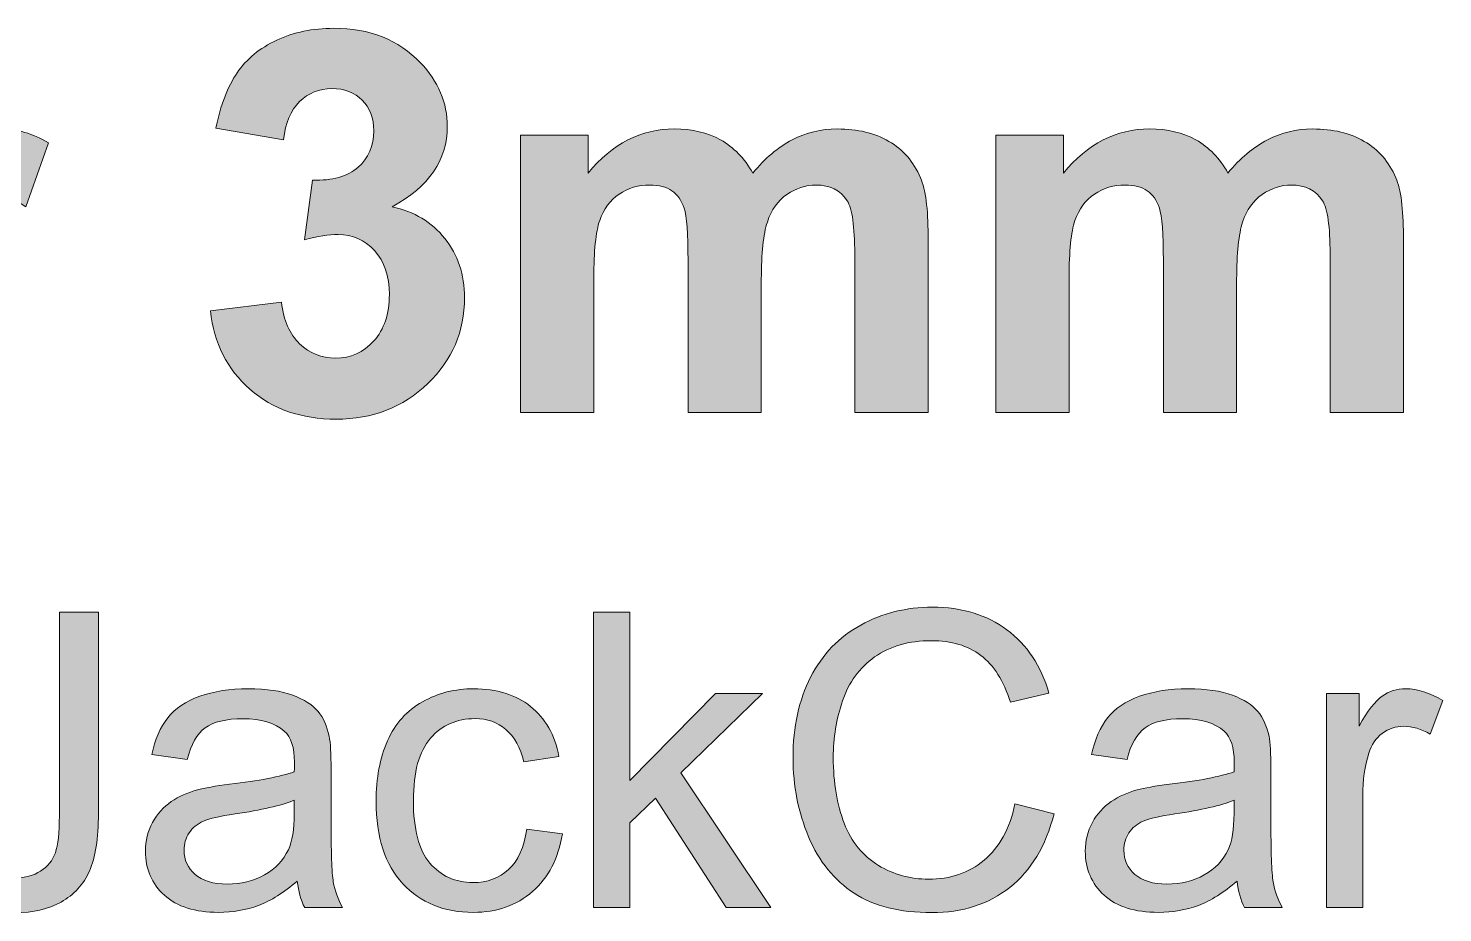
# Model space of a CAD drawing. Header units: inches. Extents: x 1117 to 1992, y -2324 to -585.
# Drawn here: x 1596.08 to 1620.08, y -1680.95 to -1665.94 of the extents above; entities that cross this region are included whole.
import ezdxf

# ---------------------------------------------------------------- set-up
doc = ezdxf.new("R2010")
doc.units = ezdxf.units.IN
doc.header["$MEASUREMENT"] = 0
doc.layers.add('Layer 1', color=7, linetype='Continuous')

# ---------------------------------------------------------------- blocks, each defined once
blk = doc.blocks.new('block 244')
at = {"layer": 'Layer 1', "true_color": 0x010101}
h = blk.add_hatch(color=18, dxfattribs=at)
h.dxf.hatch_style = 2
edge = h.paths.add_edge_path()
edge.add_spline(control_points=[(1599.171, -1670.737), (1599.171, -1670.737), (1600.376, -1670.591), (1600.376, -1670.591), (1600.414, -1670.898), (1600.518, -1671.133), (1600.686, -1671.295), (1600.855, -1671.458), (1601.059, -1671.539), (1601.297, -1671.539), (1601.554, -1671.539), (1601.77, -1671.441), (1601.946, -1671.246), (1602.121, -1671.051), (1602.209, -1670.789), (1602.209, -1670.458), (1602.209, -1670.145), (1602.125, -1669.897), (1601.957, -1669.714), (1601.788, -1669.531), (1601.583, -1669.44), (1601.341, -1669.44), (1601.182, -1669.44), (1600.991, -1669.471), (1600.769, -1669.533), (1600.769, -1669.533), (1600.907, -1668.519), (1600.907, -1668.519), (1601.243, -1668.528), (1601.501, -1668.455), (1601.678, -1668.3), (1601.855, -1668.145), (1601.944, -1667.939), (1601.944, -1667.682), (1601.944, -1667.463), (1601.879, -1667.29), (1601.749, -1667.16), (1601.619, -1667.03), (1601.446, -1666.965), (1601.231, -1666.965), (1601.018, -1666.965), (1600.837, -1667.039), (1600.686, -1667.186), (1600.535, -1667.334), (1600.444, -1667.549), (1600.412, -1667.833), (1600.412, -1667.833), (1599.265, -1667.638), (1599.265, -1667.638), (1599.344, -1667.246), (1599.464, -1666.931), (1599.625, -1666.697), (1599.786, -1666.462), (1600.011, -1666.278), (1600.298, -1666.144), (1600.586, -1666.009), (1600.909, -1665.942), (1601.266, -1665.942), (1601.877, -1665.942), (1602.367, -1666.137), (1602.736, -1666.527), (1603.04, -1666.845), (1603.192, -1667.206), (1603.192, -1667.607), (1603.192, -1668.177), (1602.881, -1668.631), (1602.258, -1668.971), (1602.631, -1669.051), (1602.927, -1669.23), (1603.15, -1669.508), (1603.373, -1669.785), (1603.485, -1670.12), (1603.485, -1670.513), (1603.485, -1671.084), (1603.277, -1671.569), (1602.861, -1671.971), (1602.443, -1672.372), (1601.926, -1672.574), (1601.306, -1672.574), (1600.718, -1672.574), (1600.231, -1672.405), (1599.843, -1672.066), (1599.457, -1671.726), (1599.232, -1671.283), (1599.171, -1670.737)], knot_values=[0, 0, 0, 0, 1, 1, 1, 2, 2, 2, 3, 3, 3, 4, 4, 4, 5, 5, 5, 6, 6, 6, 7, 7, 7, 8, 8, 8, 9, 9, 9, 10, 10, 10, 11, 11, 11, 12, 12, 12, 13, 13, 13, 14, 14, 14, 15, 15, 15, 16, 16, 16, 17, 17, 17, 18, 18, 18, 19, 19, 19, 20, 20, 20, 21, 21, 21, 22, 22, 22, 23, 23, 23, 24, 24, 24, 25, 25, 25, 26, 26, 26, 27, 27, 27, 28, 28, 28, 28], degree=3, periodic=1)
h = blk.add_hatch(color=18, dxfattribs=at)
h.dxf.hatch_style = 2
edge = h.paths.add_edge_path()
edge.add_spline(control_points=[(1594.622, -1672.46), (1594.622, -1672.46), (1593.378, -1672.46), (1593.378, -1672.46), (1593.378, -1672.46), (1593.378, -1667.757), (1593.378, -1667.757), (1593.378, -1667.757), (1594.534, -1667.757), (1594.534, -1667.757), (1594.534, -1667.757), (1594.534, -1668.426), (1594.534, -1668.426), (1594.732, -1668.109), (1594.909, -1667.902), (1595.067, -1667.801), (1595.225, -1667.701), (1595.405, -1667.65), (1595.606, -1667.65), (1595.889, -1667.65), (1596.162, -1667.728), (1596.424, -1667.885), (1596.424, -1667.885), (1596.039, -1668.97), (1596.039, -1668.97), (1595.829, -1668.834), (1595.635, -1668.767), (1595.454, -1668.767), (1595.281, -1668.767), (1595.133, -1668.815), (1595.011, -1668.91), (1594.89, -1669.006), (1594.796, -1669.18), (1594.726, -1669.431), (1594.656, -1669.682), (1594.622, -1670.208), (1594.622, -1671.008), (1594.622, -1671.008), (1594.622, -1672.46), (1594.622, -1672.46), (1594.622, -1672.46), (1594.622, -1672.46), (1594.622, -1672.46)], knot_values=[0, 0, 0, 0, 1, 1, 1, 2, 2, 2, 3, 3, 3, 4, 4, 4, 5, 5, 5, 6, 6, 6, 7, 7, 7, 8, 8, 8, 9, 9, 9, 10, 10, 10, 11, 11, 11, 12, 12, 12, 13, 13, 13, 14, 14, 14, 14], degree=3, periodic=1)
h = blk.add_hatch(color=18, dxfattribs=at)
h.dxf.hatch_style = 2
edge = h.paths.add_edge_path()
edge.add_spline(control_points=[(1604.433, -1667.756), (1604.433, -1667.756), (1605.58, -1667.756), (1605.58, -1667.756), (1605.58, -1667.756), (1605.58, -1668.398), (1605.58, -1668.398), (1605.991, -1667.9), (1606.479, -1667.65), (1607.046, -1667.65), (1607.348, -1667.65), (1607.609, -1667.712), (1607.83, -1667.835), (1608.052, -1667.96), (1608.234, -1668.147), (1608.375, -1668.398), (1608.582, -1668.147), (1608.805, -1667.96), (1609.044, -1667.835), (1609.283, -1667.711), (1609.538, -1667.65), (1609.81, -1667.65), (1610.155, -1667.65), (1610.447, -1667.72), (1610.687, -1667.86), (1610.926, -1668), (1611.105, -1668.206), (1611.223, -1668.478), (1611.308, -1668.679), (1611.351, -1669.003), (1611.351, -1669.453), (1611.351, -1669.453), (1611.351, -1672.459), (1611.351, -1672.459), (1611.351, -1672.459), (1610.106, -1672.459), (1610.106, -1672.459), (1610.106, -1672.459), (1610.106, -1669.771), (1610.106, -1669.771), (1610.106, -1669.305), (1610.063, -1669.003), (1609.978, -1668.867), (1609.864, -1668.69), (1609.686, -1668.602), (1609.447, -1668.602), (1609.273, -1668.602), (1609.109, -1668.655), (1608.955, -1668.761), (1608.801, -1668.867), (1608.691, -1669.023), (1608.623, -1669.229), (1608.556, -1669.434), (1608.521, -1669.758), (1608.521, -1670.201), (1608.521, -1670.201), (1608.521, -1672.459), (1608.521, -1672.459), (1608.521, -1672.459), (1607.277, -1672.459), (1607.277, -1672.459), (1607.277, -1672.459), (1607.277, -1669.881), (1607.277, -1669.881), (1607.277, -1669.424), (1607.255, -1669.128), (1607.211, -1668.995), (1607.167, -1668.862), (1607.099, -1668.764), (1607.005, -1668.698), (1606.912, -1668.633), (1606.785, -1668.601), (1606.627, -1668.601), (1606.435, -1668.601), (1606.262, -1668.653), (1606.108, -1668.756), (1605.955, -1668.859), (1605.844, -1669.009), (1605.778, -1669.204), (1605.712, -1669.399), (1605.678, -1669.722), (1605.678, -1670.174), (1605.678, -1670.174), (1605.678, -1672.459), (1605.678, -1672.459), (1605.678, -1672.459), (1604.434, -1672.459), (1604.434, -1672.459), (1604.434, -1672.459), (1604.433, -1667.756), (1604.433, -1667.756), (1604.433, -1667.756), (1604.433, -1667.756), (1604.433, -1667.756)], knot_values=[0, 0, 0, 0, 1, 1, 1, 2, 2, 2, 3, 3, 3, 4, 4, 4, 5, 5, 5, 6, 6, 6, 7, 7, 7, 8, 8, 8, 9, 9, 9, 10, 10, 10, 11, 11, 11, 12, 12, 12, 13, 13, 13, 14, 14, 14, 15, 15, 15, 16, 16, 16, 17, 17, 17, 18, 18, 18, 19, 19, 19, 20, 20, 20, 21, 21, 21, 22, 22, 22, 23, 23, 23, 24, 24, 24, 25, 25, 25, 26, 26, 26, 27, 27, 27, 28, 28, 28, 29, 29, 29, 30, 30, 30, 31, 31, 31, 31], degree=3, periodic=1)
h = blk.add_hatch(color=18, dxfattribs=at)
h.dxf.hatch_style = 2
edge = h.paths.add_edge_path()
edge.add_spline(control_points=[(1612.499, -1667.756), (1612.499, -1667.756), (1613.646, -1667.756), (1613.646, -1667.756), (1613.646, -1667.756), (1613.646, -1668.398), (1613.646, -1668.398), (1614.056, -1667.9), (1614.545, -1667.65), (1615.112, -1667.65), (1615.413, -1667.65), (1615.674, -1667.712), (1615.896, -1667.835), (1616.117, -1667.96), (1616.299, -1668.147), (1616.44, -1668.398), (1616.647, -1668.147), (1616.87, -1667.96), (1617.109, -1667.835), (1617.349, -1667.711), (1617.604, -1667.65), (1617.876, -1667.65), (1618.221, -1667.65), (1618.514, -1667.72), (1618.752, -1667.86), (1618.991, -1668), (1619.171, -1668.206), (1619.289, -1668.478), (1619.375, -1668.679), (1619.416, -1669.003), (1619.416, -1669.453), (1619.416, -1669.453), (1619.416, -1672.459), (1619.416, -1672.459), (1619.416, -1672.459), (1618.173, -1672.459), (1618.173, -1672.459), (1618.173, -1672.459), (1618.173, -1669.771), (1618.173, -1669.771), (1618.173, -1669.305), (1618.13, -1669.003), (1618.044, -1668.867), (1617.929, -1668.69), (1617.752, -1668.602), (1617.513, -1668.602), (1617.339, -1668.602), (1617.175, -1668.655), (1617.021, -1668.761), (1616.867, -1668.867), (1616.756, -1669.023), (1616.689, -1669.229), (1616.621, -1669.434), (1616.587, -1669.758), (1616.587, -1670.201), (1616.587, -1670.201), (1616.587, -1672.459), (1616.587, -1672.459), (1616.587, -1672.459), (1615.343, -1672.459), (1615.343, -1672.459), (1615.343, -1672.459), (1615.343, -1669.881), (1615.343, -1669.881), (1615.343, -1669.424), (1615.321, -1669.128), (1615.276, -1668.995), (1615.232, -1668.862), (1615.163, -1668.764), (1615.07, -1668.698), (1614.977, -1668.633), (1614.851, -1668.601), (1614.692, -1668.601), (1614.5, -1668.601), (1614.327, -1668.653), (1614.174, -1668.756), (1614.019, -1668.859), (1613.91, -1669.009), (1613.843, -1669.204), (1613.777, -1669.399), (1613.744, -1669.722), (1613.744, -1670.174), (1613.744, -1670.174), (1613.744, -1672.459), (1613.744, -1672.459), (1613.744, -1672.459), (1612.499, -1672.459), (1612.499, -1672.459), (1612.499, -1672.459), (1612.499, -1667.756), (1612.499, -1667.756), (1612.499, -1667.756), (1612.499, -1667.756), (1612.499, -1667.756)], knot_values=[0, 0, 0, 0, 1, 1, 1, 2, 2, 2, 3, 3, 3, 4, 4, 4, 5, 5, 5, 6, 6, 6, 7, 7, 7, 8, 8, 8, 9, 9, 9, 10, 10, 10, 11, 11, 11, 12, 12, 12, 13, 13, 13, 14, 14, 14, 15, 15, 15, 16, 16, 16, 17, 17, 17, 18, 18, 18, 19, 19, 19, 20, 20, 20, 21, 21, 21, 22, 22, 22, 23, 23, 23, 24, 24, 24, 25, 25, 25, 26, 26, 26, 27, 27, 27, 28, 28, 28, 29, 29, 29, 30, 30, 30, 31, 31, 31, 31], degree=3, periodic=1)
h = blk.add_hatch(color=18, dxfattribs=at)
h.dxf.hatch_style = 2
edge = h.paths.add_edge_path()
edge.add_spline(control_points=[(1612.825, -1679.103), (1612.825, -1679.103), (1613.488, -1679.271), (1613.488, -1679.271), (1613.349, -1679.816), (1613.099, -1680.232), (1612.737, -1680.518), (1612.377, -1680.804), (1611.936, -1680.946), (1611.413, -1680.946), (1610.873, -1680.946), (1610.434, -1680.836), (1610.095, -1680.616), (1609.757, -1680.396), (1609.5, -1680.078), (1609.324, -1679.661), (1609.147, -1679.244), (1609.059, -1678.796), (1609.059, -1678.317), (1609.059, -1677.795), (1609.158, -1677.34), (1609.358, -1676.952), (1609.557, -1676.563), (1609.841, -1676.268), (1610.209, -1676.067), (1610.577, -1675.865), (1610.982, -1675.764), (1611.424, -1675.764), (1611.925, -1675.764), (1612.347, -1675.892), (1612.689, -1676.147), (1613.031, -1676.403), (1613.269, -1676.761), (1613.402, -1677.224), (1613.402, -1677.224), (1612.749, -1677.378), (1612.749, -1677.378), (1612.633, -1677.014), (1612.465, -1676.748), (1612.244, -1676.582), (1612.023, -1676.415), (1611.745, -1676.332), (1611.41, -1676.332), (1611.024, -1676.332), (1610.703, -1676.425), (1610.444, -1676.609), (1610.186, -1676.793), (1610.003, -1677.042), (1609.899, -1677.352), (1609.794, -1677.663), (1609.742, -1677.984), (1609.742, -1678.315), (1609.742, -1678.741), (1609.805, -1679.113), (1609.928, -1679.431), (1610.052, -1679.748), (1610.245, -1679.986), (1610.507, -1680.144), (1610.769, -1680.301), (1611.053, -1680.379), (1611.358, -1680.379), (1611.73, -1680.379), (1612.044, -1680.272), (1612.302, -1680.058), (1612.559, -1679.843), (1612.734, -1679.525), (1612.825, -1679.103)], knot_values=[0, 0, 0, 0, 1, 1, 1, 2, 2, 2, 3, 3, 3, 4, 4, 4, 5, 5, 5, 6, 6, 6, 7, 7, 7, 8, 8, 8, 9, 9, 9, 10, 10, 10, 11, 11, 11, 12, 12, 12, 13, 13, 13, 14, 14, 14, 15, 15, 15, 16, 16, 16, 17, 17, 17, 18, 18, 18, 19, 19, 19, 20, 20, 20, 21, 21, 21, 22, 22, 22, 22], degree=3, periodic=1)
h = blk.add_hatch(color=18, dxfattribs=at)
h.dxf.hatch_style = 2
edge = h.paths.add_edge_path()
edge.add_spline(control_points=[(1594.518, -1679.439), (1594.518, -1679.439), (1595.115, -1679.357), (1595.115, -1679.357), (1595.131, -1679.74), (1595.203, -1680.001), (1595.331, -1680.143), (1595.457, -1680.284), (1595.635, -1680.355), (1595.861, -1680.355), (1596.027, -1680.355), (1596.17, -1680.317), (1596.291, -1680.241), (1596.412, -1680.165), (1596.495, -1680.061), (1596.541, -1679.93), (1596.586, -1679.799), (1596.609, -1679.589), (1596.609, -1679.303), (1596.609, -1679.303), (1596.609, -1675.851), (1596.609, -1675.851), (1596.609, -1675.851), (1597.272, -1675.851), (1597.272, -1675.851), (1597.272, -1675.851), (1597.272, -1679.265), (1597.272, -1679.265), (1597.272, -1679.685), (1597.221, -1680.009), (1597.12, -1680.24), (1597.019, -1680.469), (1596.858, -1680.645), (1596.638, -1680.766), (1596.418, -1680.887), (1596.16, -1680.948), (1595.864, -1680.948), (1595.424, -1680.948), (1595.088, -1680.821), (1594.854, -1680.568), (1594.621, -1680.314), (1594.509, -1679.937), (1594.518, -1679.439)], knot_values=[0, 0, 0, 0, 1, 1, 1, 2, 2, 2, 3, 3, 3, 4, 4, 4, 5, 5, 5, 6, 6, 6, 7, 7, 7, 8, 8, 8, 9, 9, 9, 10, 10, 10, 11, 11, 11, 12, 12, 12, 13, 13, 13, 14, 14, 14, 14], degree=3, periodic=1)
h = blk.add_hatch(color=18, dxfattribs=at)
h.dxf.hatch_style = 2
h.paths.add_polyline_path([(1605.675, -1680.86), (1605.675, -1675.849), (1606.29, -1675.849), (1606.29, -1678.707), (1607.746, -1677.23), (1608.542, -1677.23), (1607.153, -1678.576), (1608.681, -1680.86), (1607.923, -1680.86), (1606.723, -1679.004), (1606.289, -1679.421), (1606.289, -1680.86)])
h = blk.add_hatch(color=18, dxfattribs=at)
h.dxf.hatch_style = 2
edge = h.paths.add_edge_path()
edge.add_spline(control_points=[(1600.647, -1680.413), (1600.419, -1680.607), (1600.199, -1680.744), (1599.989, -1680.823), (1599.778, -1680.903), (1599.552, -1680.942), (1599.31, -1680.942), (1598.912, -1680.942), (1598.605, -1680.846), (1598.391, -1680.651), (1598.178, -1680.456), (1598.07, -1680.206), (1598.07, -1679.904), (1598.07, -1679.726), (1598.11, -1679.564), (1598.192, -1679.417), (1598.272, -1679.27), (1598.378, -1679.152), (1598.509, -1679.063), (1598.64, -1678.975), (1598.788, -1678.907), (1598.951, -1678.862), (1599.073, -1678.83), (1599.255, -1678.799), (1599.499, -1678.769), (1599.995, -1678.71), (1600.361, -1678.639), (1600.595, -1678.557), (1600.598, -1678.472), (1600.599, -1678.418), (1600.599, -1678.396), (1600.599, -1678.146), (1600.541, -1677.969), (1600.426, -1677.866), (1600.268, -1677.727), (1600.035, -1677.657), (1599.725, -1677.657), (1599.436, -1677.657), (1599.222, -1677.708), (1599.084, -1677.81), (1598.947, -1677.911), (1598.844, -1678.091), (1598.779, -1678.348), (1598.779, -1678.348), (1598.177, -1678.266), (1598.177, -1678.266), (1598.231, -1678.009), (1598.322, -1677.801), (1598.447, -1677.642), (1598.573, -1677.484), (1598.754, -1677.362), (1598.991, -1677.276), (1599.228, -1677.191), (1599.503, -1677.148), (1599.815, -1677.148), (1600.125, -1677.148), (1600.376, -1677.185), (1600.57, -1677.258), (1600.765, -1677.331), (1600.906, -1677.423), (1600.998, -1677.533), (1601.089, -1677.643), (1601.152, -1677.783), (1601.188, -1677.952), (1601.21, -1678.057), (1601.22, -1678.246), (1601.22, -1678.519), (1601.22, -1678.519), (1601.22, -1679.339), (1601.22, -1679.339), (1601.22, -1679.911), (1601.232, -1680.273), (1601.258, -1680.424), (1601.285, -1680.576), (1601.337, -1680.721), (1601.414, -1680.86), (1601.414, -1680.86), (1600.772, -1680.86), (1600.772, -1680.86), (1600.706, -1680.733), (1600.665, -1680.583), (1600.647, -1680.413)], knot_values=[0, 0, 0, 0, 1, 1, 1, 2, 2, 2, 3, 3, 3, 4, 4, 4, 5, 5, 5, 6, 6, 6, 7, 7, 7, 8, 8, 8, 9, 9, 9, 10, 10, 10, 11, 11, 11, 12, 12, 12, 13, 13, 13, 14, 14, 14, 15, 15, 15, 16, 16, 16, 17, 17, 17, 18, 18, 18, 19, 19, 19, 20, 20, 20, 21, 21, 21, 22, 22, 22, 23, 23, 23, 24, 24, 24, 25, 25, 25, 26, 26, 26, 27, 27, 27, 27], degree=3, periodic=1)
edge = h.paths.add_edge_path()
edge.add_spline(control_points=[(1600.595, -1679.039), (1600.372, -1679.13), (1600.037, -1679.207), (1599.59, -1679.271), (1599.337, -1679.308), (1599.158, -1679.349), (1599.053, -1679.394), (1598.949, -1679.44), (1598.869, -1679.506), (1598.811, -1679.594), (1598.754, -1679.682), (1598.725, -1679.779), (1598.725, -1679.886), (1598.725, -1680.05), (1598.788, -1680.188), (1598.912, -1680.297), (1599.036, -1680.406), (1599.217, -1680.461), (1599.457, -1680.461), (1599.694, -1680.461), (1599.905, -1680.409), (1600.089, -1680.306), (1600.273, -1680.202), (1600.409, -1680.06), (1600.495, -1679.88), (1600.561, -1679.741), (1600.594, -1679.536), (1600.594, -1679.265), (1600.594, -1679.265), (1600.595, -1679.039), (1600.595, -1679.039), (1600.595, -1679.039), (1600.595, -1679.039), (1600.595, -1679.039)], knot_values=[0, 0, 0, 0, 1, 1, 1, 2, 2, 2, 3, 3, 3, 4, 4, 4, 5, 5, 5, 6, 6, 6, 7, 7, 7, 8, 8, 8, 9, 9, 9, 10, 10, 10, 11, 11, 11, 11], degree=3, periodic=1)
h = blk.add_hatch(color=18, dxfattribs=at)
h.dxf.hatch_style = 2
edge = h.paths.add_edge_path()
edge.add_spline(control_points=[(1604.54, -1679.531), (1604.54, -1679.531), (1605.145, -1679.61), (1605.145, -1679.61), (1605.078, -1680.027), (1604.909, -1680.353), (1604.637, -1680.589), (1604.365, -1680.824), (1604.03, -1680.942), (1603.634, -1680.942), (1603.137, -1680.942), (1602.738, -1680.78), (1602.436, -1680.455), (1602.134, -1680.131), (1601.984, -1679.666), (1601.984, -1679.059), (1601.984, -1678.668), (1602.048, -1678.324), (1602.178, -1678.03), (1602.308, -1677.736), (1602.506, -1677.516), (1602.771, -1677.368), (1603.036, -1677.221), (1603.325, -1677.148), (1603.638, -1677.148), (1604.032, -1677.148), (1604.354, -1677.248), (1604.605, -1677.448), (1604.855, -1677.646), (1605.016, -1677.93), (1605.087, -1678.297), (1605.087, -1678.297), (1604.489, -1678.39), (1604.489, -1678.39), (1604.432, -1678.146), (1604.331, -1677.962), (1604.187, -1677.839), (1604.042, -1677.715), (1603.868, -1677.655), (1603.663, -1677.655), (1603.353, -1677.655), (1603.101, -1677.765), (1602.907, -1677.987), (1602.713, -1678.21), (1602.617, -1678.561), (1602.617, -1679.042), (1602.617, -1679.529), (1602.71, -1679.884), (1602.896, -1680.105), (1603.083, -1680.325), (1603.327, -1680.436), (1603.628, -1680.436), (1603.87, -1680.436), (1604.071, -1680.362), (1604.233, -1680.214), (1604.394, -1680.066), (1604.496, -1679.838), (1604.54, -1679.531)], knot_values=[0, 0, 0, 0, 1, 1, 1, 2, 2, 2, 3, 3, 3, 4, 4, 4, 5, 5, 5, 6, 6, 6, 7, 7, 7, 8, 8, 8, 9, 9, 9, 10, 10, 10, 11, 11, 11, 12, 12, 12, 13, 13, 13, 14, 14, 14, 15, 15, 15, 16, 16, 16, 17, 17, 17, 18, 18, 18, 19, 19, 19, 19], degree=3, periodic=1)
h = blk.add_hatch(color=18, dxfattribs=at)
h.dxf.hatch_style = 2
edge = h.paths.add_edge_path()
edge.add_spline(control_points=[(1616.595, -1680.413), (1616.367, -1680.607), (1616.147, -1680.744), (1615.937, -1680.823), (1615.726, -1680.903), (1615.5, -1680.942), (1615.259, -1680.942), (1614.86, -1680.942), (1614.553, -1680.846), (1614.339, -1680.651), (1614.126, -1680.456), (1614.018, -1680.206), (1614.018, -1679.904), (1614.018, -1679.726), (1614.058, -1679.564), (1614.14, -1679.417), (1614.221, -1679.27), (1614.326, -1679.152), (1614.457, -1679.063), (1614.588, -1678.975), (1614.736, -1678.907), (1614.9, -1678.862), (1615.021, -1678.83), (1615.203, -1678.799), (1615.447, -1678.769), (1615.943, -1678.71), (1616.309, -1678.639), (1616.544, -1678.557), (1616.546, -1678.472), (1616.547, -1678.418), (1616.547, -1678.396), (1616.547, -1678.146), (1616.489, -1677.969), (1616.374, -1677.866), (1616.216, -1677.727), (1615.983, -1677.657), (1615.673, -1677.657), (1615.384, -1677.657), (1615.17, -1677.708), (1615.032, -1677.81), (1614.895, -1677.911), (1614.792, -1678.091), (1614.727, -1678.348), (1614.727, -1678.348), (1614.125, -1678.266), (1614.125, -1678.266), (1614.179, -1678.009), (1614.27, -1677.801), (1614.396, -1677.642), (1614.521, -1677.484), (1614.702, -1677.362), (1614.939, -1677.276), (1615.176, -1677.191), (1615.451, -1677.148), (1615.763, -1677.148), (1616.073, -1677.148), (1616.324, -1677.185), (1616.518, -1677.258), (1616.713, -1677.331), (1616.854, -1677.423), (1616.946, -1677.533), (1617.037, -1677.643), (1617.1, -1677.783), (1617.136, -1677.952), (1617.158, -1678.057), (1617.168, -1678.246), (1617.168, -1678.519), (1617.168, -1678.519), (1617.168, -1679.339), (1617.168, -1679.339), (1617.168, -1679.911), (1617.181, -1680.273), (1617.206, -1680.424), (1617.233, -1680.576), (1617.285, -1680.721), (1617.362, -1680.86), (1617.362, -1680.86), (1616.72, -1680.86), (1616.72, -1680.86), (1616.654, -1680.733), (1616.613, -1680.583), (1616.595, -1680.413)], knot_values=[0, 0, 0, 0, 1, 1, 1, 2, 2, 2, 3, 3, 3, 4, 4, 4, 5, 5, 5, 6, 6, 6, 7, 7, 7, 8, 8, 8, 9, 9, 9, 10, 10, 10, 11, 11, 11, 12, 12, 12, 13, 13, 13, 14, 14, 14, 15, 15, 15, 16, 16, 16, 17, 17, 17, 18, 18, 18, 19, 19, 19, 20, 20, 20, 21, 21, 21, 22, 22, 22, 23, 23, 23, 24, 24, 24, 25, 25, 25, 26, 26, 26, 27, 27, 27, 27], degree=3, periodic=1)
edge = h.paths.add_edge_path()
edge.add_spline(control_points=[(1616.544, -1679.039), (1616.32, -1679.13), (1615.985, -1679.207), (1615.539, -1679.271), (1615.286, -1679.308), (1615.106, -1679.349), (1615.002, -1679.394), (1614.897, -1679.44), (1614.817, -1679.506), (1614.759, -1679.594), (1614.702, -1679.682), (1614.674, -1679.779), (1614.674, -1679.886), (1614.674, -1680.05), (1614.736, -1680.188), (1614.86, -1680.297), (1614.984, -1680.406), (1615.165, -1680.461), (1615.405, -1680.461), (1615.642, -1680.461), (1615.853, -1680.409), (1616.037, -1680.306), (1616.221, -1680.202), (1616.358, -1680.06), (1616.443, -1679.88), (1616.51, -1679.741), (1616.542, -1679.536), (1616.542, -1679.265), (1616.542, -1679.265), (1616.544, -1679.039), (1616.544, -1679.039), (1616.544, -1679.039), (1616.544, -1679.039), (1616.544, -1679.039)], knot_values=[0, 0, 0, 0, 1, 1, 1, 2, 2, 2, 3, 3, 3, 4, 4, 4, 5, 5, 5, 6, 6, 6, 7, 7, 7, 8, 8, 8, 9, 9, 9, 10, 10, 10, 11, 11, 11, 11], degree=3, periodic=1)
h = blk.add_hatch(color=18, dxfattribs=at)
h.dxf.hatch_style = 2
edge = h.paths.add_edge_path()
edge.add_spline(control_points=[(1618.112, -1680.86), (1618.112, -1680.86), (1618.112, -1677.23), (1618.112, -1677.23), (1618.112, -1677.23), (1618.666, -1677.23), (1618.666, -1677.23), (1618.666, -1677.23), (1618.666, -1677.781), (1618.666, -1677.781), (1618.807, -1677.524), (1618.938, -1677.354), (1619.057, -1677.272), (1619.176, -1677.19), (1619.308, -1677.148), (1619.452, -1677.148), (1619.659, -1677.148), (1619.87, -1677.215), (1620.084, -1677.347), (1620.084, -1677.347), (1619.872, -1677.918), (1619.872, -1677.918), (1619.721, -1677.829), (1619.57, -1677.785), (1619.421, -1677.785), (1619.286, -1677.785), (1619.164, -1677.825), (1619.058, -1677.906), (1618.951, -1677.986), (1618.875, -1678.099), (1618.83, -1678.243), (1618.761, -1678.462), (1618.727, -1678.701), (1618.727, -1678.961), (1618.727, -1678.961), (1618.727, -1680.861), (1618.727, -1680.861), (1618.727, -1680.861), (1618.112, -1680.86), (1618.112, -1680.86), (1618.112, -1680.86), (1618.112, -1680.86), (1618.112, -1680.86)], knot_values=[0, 0, 0, 0, 1, 1, 1, 2, 2, 2, 3, 3, 3, 4, 4, 4, 5, 5, 5, 6, 6, 6, 7, 7, 7, 8, 8, 8, 9, 9, 9, 10, 10, 10, 11, 11, 11, 12, 12, 12, 13, 13, 13, 14, 14, 14, 14], degree=3, periodic=1)
at = {"layer": 'Layer 1', "lineweight": 0}
blk.add_lwpolyline([(1605.675, -1680.86), (1605.675, -1675.849), (1606.29, -1675.849), (1606.29, -1678.707), (1607.746, -1677.23), (1608.542, -1677.23), (1607.153, -1678.576), (1608.681, -1680.86), (1607.923, -1680.86), (1606.723, -1679.004), (1606.289, -1679.421), (1606.289, -1680.86), (1605.675, -1680.86), (1605.675, -1680.86)], dxfattribs=at)
for points, knots in [([(1599.171, -1670.737), (1599.171, -1670.737), (1600.376, -1670.591), (1600.376, -1670.591), (1600.414, -1670.898), (1600.518, -1671.133), (1600.686, -1671.295), (1600.855, -1671.458), (1601.059, -1671.539), (1601.297, -1671.539), (1601.554, -1671.539), (1601.77, -1671.441), (1601.946, -1671.246), (1602.121, -1671.051), (1602.209, -1670.789), (1602.209, -1670.458), (1602.209, -1670.145), (1602.125, -1669.897), (1601.957, -1669.714), (1601.788, -1669.531), (1601.583, -1669.44), (1601.341, -1669.44), (1601.182, -1669.44), (1600.991, -1669.471), (1600.769, -1669.533), (1600.769, -1669.533), (1600.907, -1668.519), (1600.907, -1668.519), (1601.243, -1668.528), (1601.501, -1668.455), (1601.678, -1668.3), (1601.855, -1668.145), (1601.944, -1667.939), (1601.944, -1667.682), (1601.944, -1667.463), (1601.879, -1667.29), (1601.749, -1667.16), (1601.619, -1667.03), (1601.446, -1666.965), (1601.231, -1666.965), (1601.018, -1666.965), (1600.837, -1667.039), (1600.686, -1667.186), (1600.535, -1667.334), (1600.444, -1667.549), (1600.412, -1667.833), (1600.412, -1667.833), (1599.265, -1667.638), (1599.265, -1667.638), (1599.344, -1667.246), (1599.464, -1666.931), (1599.625, -1666.697), (1599.786, -1666.462), (1600.011, -1666.278), (1600.298, -1666.144), (1600.586, -1666.009), (1600.909, -1665.942), (1601.266, -1665.942), (1601.877, -1665.942), (1602.367, -1666.137), (1602.736, -1666.527), (1603.04, -1666.845), (1603.192, -1667.206), (1603.192, -1667.607), (1603.192, -1668.177), (1602.881, -1668.631), (1602.258, -1668.971), (1602.631, -1669.051), (1602.927, -1669.23), (1603.15, -1669.508), (1603.373, -1669.785), (1603.485, -1670.12), (1603.485, -1670.513), (1603.485, -1671.084), (1603.277, -1671.569), (1602.861, -1671.971), (1602.443, -1672.372), (1601.926, -1672.574), (1601.306, -1672.574), (1600.718, -1672.574), (1600.231, -1672.405), (1599.843, -1672.066), (1599.457, -1671.726), (1599.232, -1671.283), (1599.171, -1670.737)], [0, 0, 0, 0, 1, 1, 1, 2, 2, 2, 3, 3, 3, 4, 4, 4, 5, 5, 5, 6, 6, 6, 7, 7, 7, 8, 8, 8, 9, 9, 9, 10, 10, 10, 11, 11, 11, 12, 12, 12, 13, 13, 13, 14, 14, 14, 15, 15, 15, 16, 16, 16, 17, 17, 17, 18, 18, 18, 19, 19, 19, 20, 20, 20, 21, 21, 21, 22, 22, 22, 23, 23, 23, 24, 24, 24, 25, 25, 25, 26, 26, 26, 27, 27, 27, 28, 28, 28, 28]), ([(1594.622, -1672.46), (1594.622, -1672.46), (1593.378, -1672.46), (1593.378, -1672.46), (1593.378, -1672.46), (1593.378, -1667.757), (1593.378, -1667.757), (1593.378, -1667.757), (1594.534, -1667.757), (1594.534, -1667.757), (1594.534, -1667.757), (1594.534, -1668.426), (1594.534, -1668.426), (1594.732, -1668.109), (1594.909, -1667.902), (1595.067, -1667.801), (1595.225, -1667.701), (1595.405, -1667.65), (1595.606, -1667.65), (1595.889, -1667.65), (1596.162, -1667.728), (1596.424, -1667.885), (1596.424, -1667.885), (1596.039, -1668.97), (1596.039, -1668.97), (1595.829, -1668.834), (1595.635, -1668.767), (1595.454, -1668.767), (1595.281, -1668.767), (1595.133, -1668.815), (1595.011, -1668.91), (1594.89, -1669.006), (1594.796, -1669.18), (1594.726, -1669.431), (1594.656, -1669.682), (1594.622, -1670.208), (1594.622, -1671.008), (1594.622, -1671.008), (1594.622, -1672.46), (1594.622, -1672.46), (1594.622, -1672.46), (1594.622, -1672.46), (1594.622, -1672.46)], [0, 0, 0, 0, 1, 1, 1, 2, 2, 2, 3, 3, 3, 4, 4, 4, 5, 5, 5, 6, 6, 6, 7, 7, 7, 8, 8, 8, 9, 9, 9, 10, 10, 10, 11, 11, 11, 12, 12, 12, 13, 13, 13, 14, 14, 14, 14]), ([(1604.433, -1667.756), (1604.433, -1667.756), (1605.58, -1667.756), (1605.58, -1667.756), (1605.58, -1667.756), (1605.58, -1668.398), (1605.58, -1668.398), (1605.991, -1667.9), (1606.479, -1667.65), (1607.046, -1667.65), (1607.348, -1667.65), (1607.609, -1667.712), (1607.83, -1667.835), (1608.052, -1667.96), (1608.234, -1668.147), (1608.375, -1668.398), (1608.582, -1668.147), (1608.805, -1667.96), (1609.044, -1667.835), (1609.283, -1667.711), (1609.538, -1667.65), (1609.81, -1667.65), (1610.155, -1667.65), (1610.447, -1667.72), (1610.687, -1667.86), (1610.926, -1668), (1611.105, -1668.206), (1611.223, -1668.478), (1611.308, -1668.679), (1611.351, -1669.003), (1611.351, -1669.453), (1611.351, -1669.453), (1611.351, -1672.459), (1611.351, -1672.459), (1611.351, -1672.459), (1610.106, -1672.459), (1610.106, -1672.459), (1610.106, -1672.459), (1610.106, -1669.771), (1610.106, -1669.771), (1610.106, -1669.305), (1610.063, -1669.003), (1609.978, -1668.867), (1609.864, -1668.69), (1609.686, -1668.602), (1609.447, -1668.602), (1609.273, -1668.602), (1609.109, -1668.655), (1608.955, -1668.761), (1608.801, -1668.867), (1608.691, -1669.023), (1608.623, -1669.229), (1608.556, -1669.434), (1608.521, -1669.758), (1608.521, -1670.201), (1608.521, -1670.201), (1608.521, -1672.459), (1608.521, -1672.459), (1608.521, -1672.459), (1607.277, -1672.459), (1607.277, -1672.459), (1607.277, -1672.459), (1607.277, -1669.881), (1607.277, -1669.881), (1607.277, -1669.424), (1607.255, -1669.128), (1607.211, -1668.995), (1607.167, -1668.862), (1607.099, -1668.764), (1607.005, -1668.698), (1606.912, -1668.633), (1606.785, -1668.601), (1606.627, -1668.601), (1606.435, -1668.601), (1606.262, -1668.653), (1606.108, -1668.756), (1605.955, -1668.859), (1605.844, -1669.009), (1605.778, -1669.204), (1605.712, -1669.399), (1605.678, -1669.722), (1605.678, -1670.174), (1605.678, -1670.174), (1605.678, -1672.459), (1605.678, -1672.459), (1605.678, -1672.459), (1604.434, -1672.459), (1604.434, -1672.459), (1604.434, -1672.459), (1604.433, -1667.756), (1604.433, -1667.756), (1604.433, -1667.756), (1604.433, -1667.756), (1604.433, -1667.756)], [0, 0, 0, 0, 1, 1, 1, 2, 2, 2, 3, 3, 3, 4, 4, 4, 5, 5, 5, 6, 6, 6, 7, 7, 7, 8, 8, 8, 9, 9, 9, 10, 10, 10, 11, 11, 11, 12, 12, 12, 13, 13, 13, 14, 14, 14, 15, 15, 15, 16, 16, 16, 17, 17, 17, 18, 18, 18, 19, 19, 19, 20, 20, 20, 21, 21, 21, 22, 22, 22, 23, 23, 23, 24, 24, 24, 25, 25, 25, 26, 26, 26, 27, 27, 27, 28, 28, 28, 29, 29, 29, 30, 30, 30, 31, 31, 31, 31]), ([(1612.499, -1667.756), (1612.499, -1667.756), (1613.646, -1667.756), (1613.646, -1667.756), (1613.646, -1667.756), (1613.646, -1668.398), (1613.646, -1668.398), (1614.056, -1667.9), (1614.545, -1667.65), (1615.112, -1667.65), (1615.413, -1667.65), (1615.674, -1667.712), (1615.896, -1667.835), (1616.117, -1667.96), (1616.299, -1668.147), (1616.44, -1668.398), (1616.647, -1668.147), (1616.87, -1667.96), (1617.109, -1667.835), (1617.349, -1667.711), (1617.604, -1667.65), (1617.876, -1667.65), (1618.221, -1667.65), (1618.514, -1667.72), (1618.752, -1667.86), (1618.991, -1668), (1619.171, -1668.206), (1619.289, -1668.478), (1619.375, -1668.679), (1619.416, -1669.003), (1619.416, -1669.453), (1619.416, -1669.453), (1619.416, -1672.459), (1619.416, -1672.459), (1619.416, -1672.459), (1618.173, -1672.459), (1618.173, -1672.459), (1618.173, -1672.459), (1618.173, -1669.771), (1618.173, -1669.771), (1618.173, -1669.305), (1618.13, -1669.003), (1618.044, -1668.867), (1617.929, -1668.69), (1617.752, -1668.602), (1617.513, -1668.602), (1617.339, -1668.602), (1617.175, -1668.655), (1617.021, -1668.761), (1616.867, -1668.867), (1616.756, -1669.023), (1616.689, -1669.229), (1616.621, -1669.434), (1616.587, -1669.758), (1616.587, -1670.201), (1616.587, -1670.201), (1616.587, -1672.459), (1616.587, -1672.459), (1616.587, -1672.459), (1615.343, -1672.459), (1615.343, -1672.459), (1615.343, -1672.459), (1615.343, -1669.881), (1615.343, -1669.881), (1615.343, -1669.424), (1615.321, -1669.128), (1615.276, -1668.995), (1615.232, -1668.862), (1615.163, -1668.764), (1615.07, -1668.698), (1614.977, -1668.633), (1614.851, -1668.601), (1614.692, -1668.601), (1614.5, -1668.601), (1614.327, -1668.653), (1614.174, -1668.756), (1614.019, -1668.859), (1613.91, -1669.009), (1613.843, -1669.204), (1613.777, -1669.399), (1613.744, -1669.722), (1613.744, -1670.174), (1613.744, -1670.174), (1613.744, -1672.459), (1613.744, -1672.459), (1613.744, -1672.459), (1612.499, -1672.459), (1612.499, -1672.459), (1612.499, -1672.459), (1612.499, -1667.756), (1612.499, -1667.756), (1612.499, -1667.756), (1612.499, -1667.756), (1612.499, -1667.756)], [0, 0, 0, 0, 1, 1, 1, 2, 2, 2, 3, 3, 3, 4, 4, 4, 5, 5, 5, 6, 6, 6, 7, 7, 7, 8, 8, 8, 9, 9, 9, 10, 10, 10, 11, 11, 11, 12, 12, 12, 13, 13, 13, 14, 14, 14, 15, 15, 15, 16, 16, 16, 17, 17, 17, 18, 18, 18, 19, 19, 19, 20, 20, 20, 21, 21, 21, 22, 22, 22, 23, 23, 23, 24, 24, 24, 25, 25, 25, 26, 26, 26, 27, 27, 27, 28, 28, 28, 29, 29, 29, 30, 30, 30, 31, 31, 31, 31]), ([(1612.825, -1679.103), (1612.825, -1679.103), (1613.488, -1679.271), (1613.488, -1679.271), (1613.349, -1679.816), (1613.099, -1680.232), (1612.737, -1680.518), (1612.377, -1680.804), (1611.936, -1680.946), (1611.413, -1680.946), (1610.873, -1680.946), (1610.434, -1680.836), (1610.095, -1680.616), (1609.757, -1680.396), (1609.5, -1680.078), (1609.324, -1679.661), (1609.147, -1679.244), (1609.059, -1678.796), (1609.059, -1678.317), (1609.059, -1677.795), (1609.158, -1677.34), (1609.358, -1676.952), (1609.557, -1676.563), (1609.841, -1676.268), (1610.209, -1676.067), (1610.577, -1675.865), (1610.982, -1675.764), (1611.424, -1675.764), (1611.925, -1675.764), (1612.347, -1675.892), (1612.689, -1676.147), (1613.031, -1676.403), (1613.269, -1676.761), (1613.402, -1677.224), (1613.402, -1677.224), (1612.749, -1677.378), (1612.749, -1677.378), (1612.633, -1677.014), (1612.465, -1676.748), (1612.244, -1676.582), (1612.023, -1676.415), (1611.745, -1676.332), (1611.41, -1676.332), (1611.024, -1676.332), (1610.703, -1676.425), (1610.444, -1676.609), (1610.186, -1676.793), (1610.003, -1677.042), (1609.899, -1677.352), (1609.794, -1677.663), (1609.742, -1677.984), (1609.742, -1678.315), (1609.742, -1678.741), (1609.805, -1679.113), (1609.928, -1679.431), (1610.052, -1679.748), (1610.245, -1679.986), (1610.507, -1680.144), (1610.769, -1680.301), (1611.053, -1680.379), (1611.358, -1680.379), (1611.73, -1680.379), (1612.044, -1680.272), (1612.302, -1680.058), (1612.559, -1679.843), (1612.734, -1679.525), (1612.825, -1679.103)], [0, 0, 0, 0, 1, 1, 1, 2, 2, 2, 3, 3, 3, 4, 4, 4, 5, 5, 5, 6, 6, 6, 7, 7, 7, 8, 8, 8, 9, 9, 9, 10, 10, 10, 11, 11, 11, 12, 12, 12, 13, 13, 13, 14, 14, 14, 15, 15, 15, 16, 16, 16, 17, 17, 17, 18, 18, 18, 19, 19, 19, 20, 20, 20, 21, 21, 21, 22, 22, 22, 22]), ([(1594.518, -1679.439), (1594.518, -1679.439), (1595.115, -1679.357), (1595.115, -1679.357), (1595.131, -1679.74), (1595.203, -1680.001), (1595.331, -1680.143), (1595.457, -1680.284), (1595.635, -1680.355), (1595.861, -1680.355), (1596.027, -1680.355), (1596.17, -1680.317), (1596.291, -1680.241), (1596.412, -1680.165), (1596.495, -1680.061), (1596.541, -1679.93), (1596.586, -1679.799), (1596.609, -1679.589), (1596.609, -1679.303), (1596.609, -1679.303), (1596.609, -1675.851), (1596.609, -1675.851), (1596.609, -1675.851), (1597.272, -1675.851), (1597.272, -1675.851), (1597.272, -1675.851), (1597.272, -1679.265), (1597.272, -1679.265), (1597.272, -1679.685), (1597.221, -1680.009), (1597.12, -1680.24), (1597.019, -1680.469), (1596.858, -1680.645), (1596.638, -1680.766), (1596.418, -1680.887), (1596.16, -1680.948), (1595.864, -1680.948), (1595.424, -1680.948), (1595.088, -1680.821), (1594.854, -1680.568), (1594.621, -1680.314), (1594.509, -1679.937), (1594.518, -1679.439)], [0, 0, 0, 0, 1, 1, 1, 2, 2, 2, 3, 3, 3, 4, 4, 4, 5, 5, 5, 6, 6, 6, 7, 7, 7, 8, 8, 8, 9, 9, 9, 10, 10, 10, 11, 11, 11, 12, 12, 12, 13, 13, 13, 14, 14, 14, 14]), ([(1600.647, -1680.413), (1600.419, -1680.607), (1600.199, -1680.744), (1599.989, -1680.823), (1599.778, -1680.903), (1599.552, -1680.942), (1599.31, -1680.942), (1598.912, -1680.942), (1598.605, -1680.846), (1598.391, -1680.651), (1598.178, -1680.456), (1598.07, -1680.206), (1598.07, -1679.904), (1598.07, -1679.726), (1598.11, -1679.564), (1598.192, -1679.417), (1598.272, -1679.27), (1598.378, -1679.152), (1598.509, -1679.063), (1598.64, -1678.975), (1598.788, -1678.907), (1598.951, -1678.862), (1599.073, -1678.83), (1599.255, -1678.799), (1599.499, -1678.769), (1599.995, -1678.71), (1600.361, -1678.639), (1600.595, -1678.557), (1600.598, -1678.472), (1600.599, -1678.418), (1600.599, -1678.396), (1600.599, -1678.146), (1600.541, -1677.969), (1600.426, -1677.866), (1600.268, -1677.727), (1600.035, -1677.657), (1599.725, -1677.657), (1599.436, -1677.657), (1599.222, -1677.708), (1599.084, -1677.81), (1598.947, -1677.911), (1598.844, -1678.091), (1598.779, -1678.348), (1598.779, -1678.348), (1598.177, -1678.266), (1598.177, -1678.266), (1598.231, -1678.009), (1598.322, -1677.801), (1598.447, -1677.642), (1598.573, -1677.484), (1598.754, -1677.362), (1598.991, -1677.276), (1599.228, -1677.191), (1599.503, -1677.148), (1599.815, -1677.148), (1600.125, -1677.148), (1600.376, -1677.185), (1600.57, -1677.258), (1600.765, -1677.331), (1600.906, -1677.423), (1600.998, -1677.533), (1601.089, -1677.643), (1601.152, -1677.783), (1601.188, -1677.952), (1601.21, -1678.057), (1601.22, -1678.246), (1601.22, -1678.519), (1601.22, -1678.519), (1601.22, -1679.339), (1601.22, -1679.339), (1601.22, -1679.911), (1601.232, -1680.273), (1601.258, -1680.424), (1601.285, -1680.576), (1601.337, -1680.721), (1601.414, -1680.86), (1601.414, -1680.86), (1600.772, -1680.86), (1600.772, -1680.86), (1600.706, -1680.733), (1600.665, -1680.583), (1600.647, -1680.413)], [0, 0, 0, 0, 1, 1, 1, 2, 2, 2, 3, 3, 3, 4, 4, 4, 5, 5, 5, 6, 6, 6, 7, 7, 7, 8, 8, 8, 9, 9, 9, 10, 10, 10, 11, 11, 11, 12, 12, 12, 13, 13, 13, 14, 14, 14, 15, 15, 15, 16, 16, 16, 17, 17, 17, 18, 18, 18, 19, 19, 19, 20, 20, 20, 21, 21, 21, 22, 22, 22, 23, 23, 23, 24, 24, 24, 25, 25, 25, 26, 26, 26, 27, 27, 27, 27]), ([(1604.54, -1679.531), (1604.54, -1679.531), (1605.145, -1679.61), (1605.145, -1679.61), (1605.078, -1680.027), (1604.909, -1680.353), (1604.637, -1680.589), (1604.365, -1680.824), (1604.03, -1680.942), (1603.634, -1680.942), (1603.137, -1680.942), (1602.738, -1680.78), (1602.436, -1680.455), (1602.134, -1680.131), (1601.984, -1679.666), (1601.984, -1679.059), (1601.984, -1678.668), (1602.048, -1678.324), (1602.178, -1678.03), (1602.308, -1677.736), (1602.506, -1677.516), (1602.771, -1677.368), (1603.036, -1677.221), (1603.325, -1677.148), (1603.638, -1677.148), (1604.032, -1677.148), (1604.354, -1677.248), (1604.605, -1677.448), (1604.855, -1677.646), (1605.016, -1677.93), (1605.087, -1678.297), (1605.087, -1678.297), (1604.489, -1678.39), (1604.489, -1678.39), (1604.432, -1678.146), (1604.331, -1677.962), (1604.187, -1677.839), (1604.042, -1677.715), (1603.868, -1677.655), (1603.663, -1677.655), (1603.353, -1677.655), (1603.101, -1677.765), (1602.907, -1677.987), (1602.713, -1678.21), (1602.617, -1678.561), (1602.617, -1679.042), (1602.617, -1679.529), (1602.71, -1679.884), (1602.896, -1680.105), (1603.083, -1680.325), (1603.327, -1680.436), (1603.628, -1680.436), (1603.87, -1680.436), (1604.071, -1680.362), (1604.233, -1680.214), (1604.394, -1680.066), (1604.496, -1679.838), (1604.54, -1679.531)], [0, 0, 0, 0, 1, 1, 1, 2, 2, 2, 3, 3, 3, 4, 4, 4, 5, 5, 5, 6, 6, 6, 7, 7, 7, 8, 8, 8, 9, 9, 9, 10, 10, 10, 11, 11, 11, 12, 12, 12, 13, 13, 13, 14, 14, 14, 15, 15, 15, 16, 16, 16, 17, 17, 17, 18, 18, 18, 19, 19, 19, 19]), ([(1616.595, -1680.413), (1616.367, -1680.607), (1616.147, -1680.744), (1615.937, -1680.823), (1615.726, -1680.903), (1615.5, -1680.942), (1615.259, -1680.942), (1614.86, -1680.942), (1614.553, -1680.846), (1614.339, -1680.651), (1614.126, -1680.456), (1614.018, -1680.206), (1614.018, -1679.904), (1614.018, -1679.726), (1614.058, -1679.564), (1614.14, -1679.417), (1614.221, -1679.27), (1614.326, -1679.152), (1614.457, -1679.063), (1614.588, -1678.975), (1614.736, -1678.907), (1614.9, -1678.862), (1615.021, -1678.83), (1615.203, -1678.799), (1615.447, -1678.769), (1615.943, -1678.71), (1616.309, -1678.639), (1616.544, -1678.557), (1616.546, -1678.472), (1616.547, -1678.418), (1616.547, -1678.396), (1616.547, -1678.146), (1616.489, -1677.969), (1616.374, -1677.866), (1616.216, -1677.727), (1615.983, -1677.657), (1615.673, -1677.657), (1615.384, -1677.657), (1615.17, -1677.708), (1615.032, -1677.81), (1614.895, -1677.911), (1614.792, -1678.091), (1614.727, -1678.348), (1614.727, -1678.348), (1614.125, -1678.266), (1614.125, -1678.266), (1614.179, -1678.009), (1614.27, -1677.801), (1614.396, -1677.642), (1614.521, -1677.484), (1614.702, -1677.362), (1614.939, -1677.276), (1615.176, -1677.191), (1615.451, -1677.148), (1615.763, -1677.148), (1616.073, -1677.148), (1616.324, -1677.185), (1616.518, -1677.258), (1616.713, -1677.331), (1616.854, -1677.423), (1616.946, -1677.533), (1617.037, -1677.643), (1617.1, -1677.783), (1617.136, -1677.952), (1617.158, -1678.057), (1617.168, -1678.246), (1617.168, -1678.519), (1617.168, -1678.519), (1617.168, -1679.339), (1617.168, -1679.339), (1617.168, -1679.911), (1617.181, -1680.273), (1617.206, -1680.424), (1617.233, -1680.576), (1617.285, -1680.721), (1617.362, -1680.86), (1617.362, -1680.86), (1616.72, -1680.86), (1616.72, -1680.86), (1616.654, -1680.733), (1616.613, -1680.583), (1616.595, -1680.413)], [0, 0, 0, 0, 1, 1, 1, 2, 2, 2, 3, 3, 3, 4, 4, 4, 5, 5, 5, 6, 6, 6, 7, 7, 7, 8, 8, 8, 9, 9, 9, 10, 10, 10, 11, 11, 11, 12, 12, 12, 13, 13, 13, 14, 14, 14, 15, 15, 15, 16, 16, 16, 17, 17, 17, 18, 18, 18, 19, 19, 19, 20, 20, 20, 21, 21, 21, 22, 22, 22, 23, 23, 23, 24, 24, 24, 25, 25, 25, 26, 26, 26, 27, 27, 27, 27]), ([(1618.112, -1680.86), (1618.112, -1680.86), (1618.112, -1677.23), (1618.112, -1677.23), (1618.112, -1677.23), (1618.666, -1677.23), (1618.666, -1677.23), (1618.666, -1677.23), (1618.666, -1677.781), (1618.666, -1677.781), (1618.807, -1677.524), (1618.938, -1677.354), (1619.057, -1677.272), (1619.176, -1677.19), (1619.308, -1677.148), (1619.452, -1677.148), (1619.659, -1677.148), (1619.87, -1677.215), (1620.084, -1677.347), (1620.084, -1677.347), (1619.872, -1677.918), (1619.872, -1677.918), (1619.721, -1677.829), (1619.57, -1677.785), (1619.421, -1677.785), (1619.286, -1677.785), (1619.164, -1677.825), (1619.058, -1677.906), (1618.951, -1677.986), (1618.875, -1678.099), (1618.83, -1678.243), (1618.761, -1678.462), (1618.727, -1678.701), (1618.727, -1678.961), (1618.727, -1678.961), (1618.727, -1680.861), (1618.727, -1680.861), (1618.727, -1680.861), (1618.112, -1680.86), (1618.112, -1680.86), (1618.112, -1680.86), (1618.112, -1680.86), (1618.112, -1680.86)], [0, 0, 0, 0, 1, 1, 1, 2, 2, 2, 3, 3, 3, 4, 4, 4, 5, 5, 5, 6, 6, 6, 7, 7, 7, 8, 8, 8, 9, 9, 9, 10, 10, 10, 11, 11, 11, 12, 12, 12, 13, 13, 13, 14, 14, 14, 14]), ([(1600.595, -1679.039), (1600.372, -1679.13), (1600.037, -1679.207), (1599.59, -1679.271), (1599.337, -1679.308), (1599.158, -1679.349), (1599.053, -1679.394), (1598.949, -1679.44), (1598.869, -1679.506), (1598.811, -1679.594), (1598.754, -1679.682), (1598.725, -1679.779), (1598.725, -1679.886), (1598.725, -1680.05), (1598.788, -1680.188), (1598.912, -1680.297), (1599.036, -1680.406), (1599.217, -1680.461), (1599.457, -1680.461), (1599.694, -1680.461), (1599.905, -1680.409), (1600.089, -1680.306), (1600.273, -1680.202), (1600.409, -1680.06), (1600.495, -1679.88), (1600.561, -1679.741), (1600.594, -1679.536), (1600.594, -1679.265), (1600.594, -1679.265), (1600.595, -1679.039), (1600.595, -1679.039), (1600.595, -1679.039), (1600.595, -1679.039), (1600.595, -1679.039)], [0, 0, 0, 0, 1, 1, 1, 2, 2, 2, 3, 3, 3, 4, 4, 4, 5, 5, 5, 6, 6, 6, 7, 7, 7, 8, 8, 8, 9, 9, 9, 10, 10, 10, 11, 11, 11, 11]), ([(1616.544, -1679.039), (1616.32, -1679.13), (1615.985, -1679.207), (1615.539, -1679.271), (1615.286, -1679.308), (1615.106, -1679.349), (1615.002, -1679.394), (1614.897, -1679.44), (1614.817, -1679.506), (1614.759, -1679.594), (1614.702, -1679.682), (1614.674, -1679.779), (1614.674, -1679.886), (1614.674, -1680.05), (1614.736, -1680.188), (1614.86, -1680.297), (1614.984, -1680.406), (1615.165, -1680.461), (1615.405, -1680.461), (1615.642, -1680.461), (1615.853, -1680.409), (1616.037, -1680.306), (1616.221, -1680.202), (1616.358, -1680.06), (1616.443, -1679.88), (1616.51, -1679.741), (1616.542, -1679.536), (1616.542, -1679.265), (1616.542, -1679.265), (1616.544, -1679.039), (1616.544, -1679.039), (1616.544, -1679.039), (1616.544, -1679.039), (1616.544, -1679.039)], [0, 0, 0, 0, 1, 1, 1, 2, 2, 2, 3, 3, 3, 4, 4, 4, 5, 5, 5, 6, 6, 6, 7, 7, 7, 8, 8, 8, 9, 9, 9, 10, 10, 10, 11, 11, 11, 11])]:
    blk.add_open_spline(points, degree=3, knots=knots, dxfattribs=at)
blk = doc.blocks.new('block 242')
at = {"layer": 'Layer 1'}
blk.add_blockref('block 244', (0, 0), dxfattribs=at)

msp = doc.modelspace()

# ---------------------------------------------------------------- block references
at = {"layer": 'Layer 1'}
msp.add_blockref('block 242', (0, 0), dxfattribs=at)

doc.saveas('drawing.dxf')
